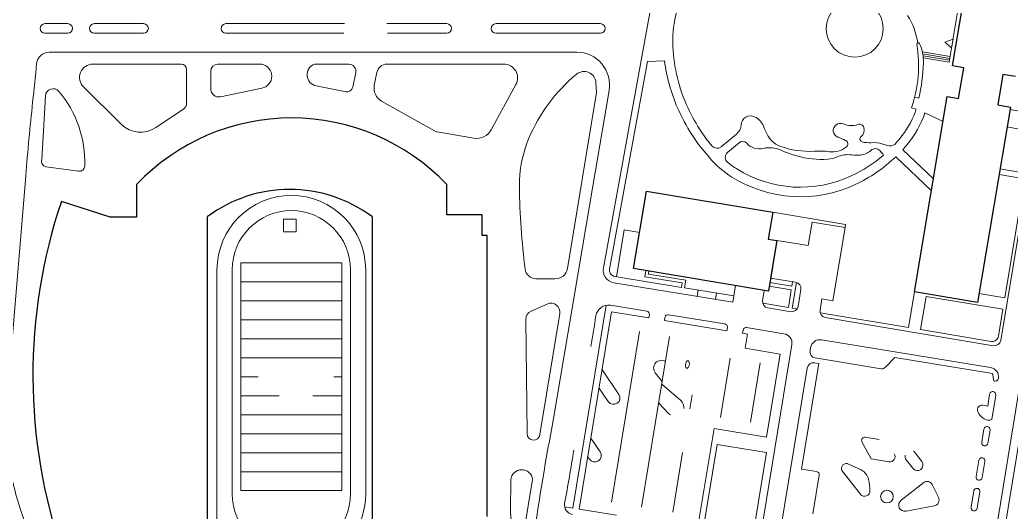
# Model space of a CAD drawing. Header units: feet. Extents: x 2817291 to 2825191, y 230718 to 237492.
# Drawn here: x 2820699 to 2822273, y 233862 to 234644 of the extents above; entities that cross this region are included whole.
import ezdxf

# ---------------------------------------------------------------- set-up
doc = ezdxf.new("R2010")
doc.units = ezdxf.units.FT
doc.layers.add('63', color=7, linetype='Continuous', lineweight=13)

msp = doc.modelspace()

# ---------------------------------------------------------------- linework, layer by layer
at = {"layer": '63'}
for p, q in [((2822210.794, 234790.627), (2822174.929, 234576.527)), ((2821706.783, 234695.71), (2821625.588, 234249.655)), ((2820774.664, 234637.613), (2820738.484, 234637.613)), ((2820816.875, 234637.613), (2820895.266, 234637.613)), ((2821214.216, 234637.613), (2821025.918, 234637.613)), ((2821376.669, 234637.613), (2821281.838, 234637.613)), ((2821620.888, 234637.613), (2821455.061, 234637.613)), ((2820738.484, 234622.537), (2820774.664, 234622.537)), ((2820895.266, 234622.537), (2820816.875, 234622.537)), ((2821025.918, 234622.537), (2821213.551, 234622.537)), ((2821282.504, 234622.537), (2821376.669, 234622.537)), ((2821455.061, 234622.537), (2821620.888, 234622.537)), ((2822181.061, 234613.13), (2822168.016, 234608.256)), ((2822178.76, 234599.396), (2822181.061, 234613.13)), ((2822168.016, 234608.256), (2822178.76, 234599.396)), ((2821583.171, 234592.387), (2820745.369, 234592.387)), ((2822176.423, 234585.448), (2822132.266, 234592.845)), ((2822175.925, 234582.474), (2822132.916, 234589.679)), ((2822175.427, 234579.501), (2822133.407, 234586.54)), ((2822174.929, 234576.527), (2822133.746, 234583.426)), ((2820955.101, 234573.291), (2820814.697, 234573.291)), ((2820963.607, 234511.454), (2820963.607, 234564.785)), ((2821083.215, 234573.291), (2821013.328, 234573.291)), ((2821221.422, 234573.291), (2821166.621, 234573.291)), ((2821467.509, 234573.291), (2821282.009, 234573.291)), ((2821635.475, 234247.855), (2821695.458, 234577.372)), ((2821695.458, 234577.372), (2821722.814, 234578.696)), ((2821001.798, 234561.762), (2821001.798, 234534.346)), ((2821227.504, 234536.663), (2821232.231, 234560.083)), ((2821265.801, 234560.028), (2821261.757, 234539.995)), ((2820799.872, 234537.047), (2820860.312, 234477.668)), ((2821017.497, 234521.544), (2821083.215, 234535.048)), ((2821169.553, 234538.696), (2821216.848, 234529.527)), ((2821447.423, 234469.191), (2821486.675, 234540.965)), ((2821613.853, 234544.146), (2821614.858, 234528.066)), ((2820733.459, 234421.534), (2820739.489, 234523.041)), ((2821614.858, 234528.066), (2821568.627, 234248.671)), ((2821608.828, 234379.323), (2821634.704, 234531.342)), ((2822119.966, 234520.673), (2822126.722, 234519.153)), ((2820914.496, 234472.544), (2820958.475, 234501.864)), ((2821273.407, 234514.546), (2821357.129, 234467.378)), ((2822114.893, 234504.043), (2822122.311, 234501.913)), ((2822136.43, 234495.765), (2822165.268, 234482.358)), ((2822271.358, 234501.271), (2822316.953, 234493.633)), ((2822289.023, 234469.779), (2822266.708, 234473.517)), ((2821361.672, 234465.766), (2821419.824, 234455.837)), ((2821766.35, 234461.37), (2821776.585, 234445.728)), ((2821778.964, 234469.624), (2821788.7, 234454.746)), ((2821788.7, 234454.746), (2821798.405, 234443.232)), ((2821812.479, 234441.952), (2821836.786, 234461.976)), ((2821776.585, 234445.728), (2821794.175, 234424.859)), ((2821841.732, 234448.919), (2821822.798, 234432.961)), ((2822146.837, 234372.334), (2822090.157, 234426.279)), ((2822101.076, 234437.47), (2822149.992, 234391.167)), ((2820791.75, 234403.444), (2820740.494, 234410.479)), ((2822255.583, 234407.106), (2822289.385, 234401.444)), ((2822256.779, 234134.42), (2822303.155, 234411.262)), ((2820708.16, 234396.048), (2820686.035, 234128.538)), ((2822254.089, 234398.185), (2822294.728, 234391.377)), ((2822294.728, 234391.377), (2822263.014, 234202.057)), ((2821546.517, 234010.482), (2821608.828, 234379.323)), ((2821894.512, 234338.176), (2822010.408, 234318.761)), ((2821117.375, 234327.062), (2821117.375, 234306.962)), ((2821137.475, 234327.062), (2821117.375, 234327.062)), ((2821137.475, 234306.962), (2821137.475, 234327.062)), ((2821950.892, 234285.089), (2821957.028, 234322.507)), ((2821957.028, 234322.507), (2822009.592, 234313.887)), ((2822009.592, 234313.887), (2821990.085, 234197.438)), ((2822010.408, 234318.761), (2822009.592, 234313.887)), ((2821117.375, 234306.962), (2821137.475, 234306.962)), ((2821646.427, 234235.696), (2821658.665, 234310.326)), ((2821658.665, 234310.326), (2821683.313, 234306.197)), ((2821891.241, 234233.485), (2821901.249, 234293.229)), ((2821901.249, 234293.229), (2821950.892, 234285.089)), ((2821210.339, 234257.716), (2821049.536, 234257.716)), ((2821049.536, 234257.716), (2821049.536, 233895.91)), ((2821210.339, 233895.91), (2821210.339, 234257.716)), ((2821011.848, 233743.148), (2821011.848, 234246.661)), ((2821035.969, 233890.885), (2821035.969, 234246.661)), ((2821223.907, 234246.661), (2821223.907, 233890.885)), ((2821248.027, 234246.661), (2821248.027, 233890.885)), ((2821749.571, 234218.782), (2821643.737, 234236.137)), ((2821692.855, 234245.581), (2821691.24, 234235.731)), ((2821691.24, 234235.731), (2821750.75, 234225.972)), ((2821697.814, 234244.768), (2821697.012, 234239.876)), ((2821697.012, 234239.876), (2821756.522, 234230.118)), ((2821049.536, 234227.566), (2821210.339, 234227.566)), ((2821548.527, 234232.591), (2821518.377, 234232.591)), ((2821642.11, 234226.22), (2821831.219, 234195.209)), ((2821750.75, 234225.972), (2821749.571, 234218.782)), ((2821756.522, 234230.118), (2821754.53, 234217.969)), ((2821831.219, 234195.209), (2821835.653, 234221.677)), ((2821835.653, 234221.677), (2821881.193, 234214.049)), ((2821924.099, 234214.86), (2821889.103, 234220.722)), ((2821925.075, 234220.81), (2821890.079, 234226.673)), ((2821930.969, 234226.97), (2821891.241, 234233.485)), ((2821925.075, 234220.81), (2821926.213, 234227.75)), ((2821925.456, 234185.867), (2821932.164, 234226.774)), ((2821832.88, 234205.121), (2821754.53, 234217.969)), ((2821776.349, 234214.391), (2821774.722, 234204.474)), ((2821805.11, 234209.675), (2821803.484, 234199.757)), ((2821881.193, 234214.049), (2821878.502, 234197.64)), ((2821919.505, 234186.843), (2821924.099, 234214.86)), ((2821934.829, 234188.404), (2821939.26, 234215.426)), ((2822119.938, 234211.758), (2822110.415, 234154.911)), ((2822138.258, 234204.184), (2822129.469, 234151.719)), ((2822260.087, 234184.207), (2822138.258, 234204.184)), ((2822263.014, 234202.057), (2822222.375, 234208.865)), ((2821049.536, 234197.415), (2821210.339, 234197.415)), ((2821537.141, 234192.421), (2821510.883, 234181.004)), ((2821629.82, 234190.318), (2821577.002, 233868.221)), ((2821694.485, 234180.967), (2821636.871, 234190.415)), ((2821919.505, 234186.843), (2821878.68, 234193.537)), ((2821972.643, 234200.359), (2821969.711, 234182.473)), ((2821990.085, 234197.438), (2821972.643, 234200.359)), ((2821524.786, 233984.923), (2821556.391, 234177.428)), ((2821586.92, 233866.595), (2821638.311, 234179.995)), ((2821638.311, 234179.995), (2821697.817, 234170.237)), ((2821697.817, 234170.237), (2821698.631, 234175.196)), ((2821723.425, 234171.13), (2821722.612, 234166.171)), ((2821818.456, 234160.639), (2821729.197, 234175.275)), ((2821886.794, 234186.096), (2821923.285, 234180.112)), ((2821933.351, 234184.572), (2821925.456, 234185.867)), ((2821969.867, 234178.455), (2822110.415, 234154.911)), ((2821977.968, 234170.935), (2822245.206, 234126.168)), ((2822253.042, 234141.244), (2822260.087, 234184.207)), ((2821049.536, 234167.265), (2821210.339, 234167.265)), ((2821502.199, 234167.59), (2821504.305, 233986.473)), ((2821722.612, 234166.171), (2821821.789, 234149.908)), ((2821638.647, 233877.717), (2821683.045, 234148.47)), ((2821686.252, 233869.91), (2821730.65, 234140.664)), ((2821821.789, 234149.908), (2821822.602, 234154.867)), ((2821847.396, 234150.801), (2821846.583, 234145.842)), ((2821846.583, 234145.842), (2821854.517, 234144.541)), ((2821854.517, 234144.541), (2821850.817, 234121.977)), ((2821912.472, 234145.222), (2821853.168, 234154.946)), ((2822129.469, 234151.719), (2822241.464, 234132.958)), ((2821049.536, 234137.114), (2821210.339, 234137.114)), ((2821875.143, 233824.424), (2821924.909, 234127.906)), ((2822240.748, 234091.391), (2821971.978, 234135.464)), ((2821850.817, 234121.977), (2821906.356, 234112.87)), ((2821906.356, 234112.87), (2821884.726, 233980.964)), ((2821954.662, 234123.027), (2821953.889, 234118.315)), ((2821049.536, 234106.964), (2821210.339, 234106.964)), ((2821811.45, 234012.331), (2821826.9, 234106.549)), ((2821859.055, 234004.524), (2821874.505, 234098.743)), ((2821968.025, 234097.665), (2821940.54, 233930.056)), ((2821968.025, 234097.665), (2821960.88, 234098.837)), ((2821962.181, 234106.771), (2822066.638, 234089.642)), ((2822073.719, 234091.969), (2822088.778, 234107.399)), ((2822088.778, 234107.399), (2822243.825, 234081.974)), ((2821049.536, 234076.813), (2821077.461, 234076.813)), ((2821197.49, 234076.813), (2821210.339, 234076.813)), ((2821650.302, 234048.829), (2821623.326, 234088.613)), ((2821718.941, 234069.257), (2821707.999, 234083.272)), ((2821949.336, 234090.546), (2821904.897, 233819.545)), ((2822243.825, 234081.974), (2822245.673, 234070.468)), ((2821748.595, 234038.933), (2821718.268, 234065.154)), ((2822288.71, 234073.342), (2822237.318, 233759.942)), ((2822250.78, 233760.025), (2822301.806, 234071.194)), ((2821049.536, 234046.663), (2821110.716, 234046.663)), ((2821164.17, 234046.663), (2821210.339, 234046.663)), ((2821618.511, 234059.246), (2821633.362, 234037.343)), ((2821762.743, 234025.837), (2821766.415, 234048.232)), ((2822239.12, 234049.137), (2822236.03, 234030.293)), ((2822242.529, 234009.095), (2822248.834, 234047.544)), ((2821713.411, 234035.536), (2821728.986, 234018.724)), ((2822236.03, 234030.293), (2822228.095, 234031.595)), ((2821049.536, 234016.512), (2821210.339, 234016.512)), ((2821049.536, 233986.362), (2821210.339, 233986.362)), ((2821801.418, 233994.625), (2821775.356, 233835.695)), ((2821884.726, 233980.964), (2821801.418, 233994.625)), ((2822226.597, 233972.771), (2822230.012, 233993.598)), ((2822239.727, 233992.005), (2822236.312, 233971.178)), ((2821605.437, 233979.518), (2821620.452, 233957.374)), ((2821806.4, 233969.112), (2821784.282, 233834.231)), ((2821884.75, 233956.264), (2821806.4, 233969.112)), ((2822036.372, 233973.597), (2822050.972, 233946.574)), ((2822063.512, 233977.108), (2822041.451, 233980.726)), ((2821049.536, 233956.211), (2821210.339, 233956.211)), ((2821735.841, 233861.779), (2821751.417, 233956.768)), ((2821862.632, 233821.383), (2821884.75, 233956.264)), ((2822121.053, 233955.984), (2822131.406, 233942.393)), ((2821600.621, 233950.151), (2821603.512, 233945.888)), ((2822035.052, 233928.816), (2822015.2, 233938.182)), ((2822050.972, 233946.574), (2822079.566, 233941.885)), ((2822117.016, 233931.431), (2822106.663, 233945.022)), ((2822221.881, 233944.009), (2822217.652, 233918.223)), ((2822227.367, 233916.63), (2822231.595, 233942.416)), ((2821049.536, 233926.061), (2821210.339, 233926.061)), ((2821940.54, 233930.056), (2821964.343, 233926.153)), ((2821968.488, 233920.381), (2821958.405, 233858.891)), ((2822004.323, 233927.744), (2822033.831, 233890.316)), ((2821478.696, 233913.001), (2821478.111, 233863.246)), ((2821498.229, 233823.168), (2821513.068, 233913.552)), ((2822134.837, 233908.691), (2822098.524, 233880.663)), ((2822157.861, 233885.476), (2822147.751, 233905.732)), ((2821049.536, 233895.91), (2821210.339, 233895.91)), ((2822209.683, 233869.627), (2822213.912, 233895.413)), ((2822223.626, 233893.82), (2822219.398, 233868.034)), ((2822106.354, 233863.258), (2822151.076, 233871.776)), ((2821564.082, 233870.34), (2821577.002, 233868.221)), ((2821646.426, 233856.837), (2821586.92, 233866.595))]:
    msp.add_line(p, q, dxfattribs=at)
at = {"layer": '63', "lineweight": 25}
for p, q in [((2822180.046, 234570.575), (2822196.301, 234667.611)), ((2822197.888, 234567.586), (2822180.046, 234570.575)), ((2822189.752, 234519.017), (2822197.888, 234567.586)), ((2822260.334, 234557.125), (2822252.198, 234508.556)), ((2822280.158, 234553.804), (2822260.334, 234557.125)), ((2822119.938, 234211.758), (2822171.91, 234522.006)), ((2822171.91, 234522.006), (2822189.752, 234519.017)), ((2822272.022, 234505.235), (2822220.05, 234194.988)), ((2822252.198, 234508.556), (2822272.022, 234505.235)), ((2820884.211, 234382.338), (2820884.211, 234330.077)), ((2821376.669, 234334.097), (2821376.669, 234382.338)), ((2821673.7, 234248.807), (2821694.289, 234371.717)), ((2821694.289, 234371.717), (2821894.512, 234338.176)), ((2820842, 234330.077), (2820764.614, 234355.203)), ((2820884.211, 234330.077), (2820842, 234330.077)), ((2820996.773, 233824.554), (2820996.773, 234331.082)), ((2821258.077, 234331.082), (2821258.077, 233823.549)), ((2821432.95, 234334.097), (2821376.669, 234334.097)), ((2821432.95, 234300.932), (2821432.95, 234334.097)), ((2821894.512, 234338.176), (2821887.373, 234295.554)), ((2821440.99, 234300.932), (2821432.95, 234300.932)), ((2821440.99, 233854.704), (2821440.99, 234300.932)), ((2821887.373, 234295.554), (2821901.249, 234293.229)), ((2821901.249, 234293.229), (2821887.8, 234212.942)), ((2821887.8, 234212.942), (2821673.7, 234248.807)), ((2822220.05, 234194.988), (2822119.938, 234211.758))]:
    msp.add_line(p, q, dxfattribs=at)
at = {"layer": '63'}
for centre, radius in [((2822024.905, 234629.572), 45.226), ((2822075.973, 233886.46), 10.05)]:
    msp.add_circle(centre, radius, dxfattribs=at)
for centre, radius, start, end in [((2821901.964, 234610.967), 166.215, 147.69545, 181.26713), ((2822003.859, 234586.744), 123.015, 9.50145, 31.36232), ((2820738.484, 234630.075), 7.538, 90, 270), ((2820774.664, 234630.075), 7.538, 270, 90), ((2820816.875, 234630.075), 7.538, 90, 270), ((2820895.266, 234630.075), 7.538, 270, 90), ((2821025.918, 234630.075), 7.538, 90, 270), ((2821376.669, 234630.075), 7.538, 270, 90), ((2821455.061, 234630.075), 7.538, 90, 270), ((2821620.888, 234630.075), 7.538, 270, 90), ((2821993.82, 234612.999), 258.093, 181.26713, 203.53088), ((2821925.093, 234571.033), 201.275, 340.55945, 9.56899), ((2822125.803, 234604.869), 2.267, 24.54171, 189.56899), ((2822066.14, 234577.627), 67.854, 357.9834, 24.54171), ((2820745.369, 234572.286), 20.1, 90, 174.5306), ((2821583.171, 234540.113), 52.273, 350.34011, 90), ((2816433.159, 234985.181), 4311.832, 353.7126, 354.5306), ((2820814.697, 234552.137), 21.154, 90, 225.50703), ((2820955.101, 234564.785), 8.507, 0, 90), ((2821013.328, 234561.762), 11.53, 90, 180), ((2821079.286, 234554.17), 19.521, 281.61149, 78.38851), ((2821172.988, 234556.409), 18.043, 110.66295, 259.02776), ((2821221.422, 234562.264), 11.027, 348.58902, 90), ((2821282.009, 234556.757), 16.535, 90, 168.58902), ((2821467.509, 234551.446), 21.845, 331.32686, 90), ((2821993.82, 234612.999), 273.168, 187.214, 203.53088), ((2821829.738, 234585.951), 304.403, 347.32399, 357.9834), ((2821751.924, 234352.808), 265.365, 129.62161, 157.18514), ((2821594.856, 234542.525), 19.066, 4.87644, 129.62161), ((2820751.451, 234522.33), 11.983, 40.26961, 176.60029), ((2821014.867, 234534.346), 13.069, 180, 281.61149), ((2821218.581, 234538.464), 9.104, 259.02776, 348.58902), ((2821285.091, 234535.285), 23.804, 168.58902, 240.60395), ((2820627.603, 234417.412), 174.298, 358.05074, 40.26961), ((2824191.092, 234130.423), 3493.047, 173.71259, 175.63879), ((2820952.082, 234511.454), 11.526, 303.69007, 0), ((2822006.513, 234618.526), 287.013, 203.53088, 213.19969), ((2822006.513, 234618.526), 271.938, 203.53088, 213.19969), ((2821829.738, 234585.951), 304.403, 342.99647, 343.97391), ((2821859.396, 234476.164), 15.021, 64.39107, 176.79133), ((2821853.639, 234464.154), 28.34, 22.84972, 64.39107), ((2821986.078, 234547.409), 143.899, 320.12487, 339.46603), ((2821986.078, 234547.409), 158.975, 320.12487, 341.04322), ((2820890.557, 234508.452), 43.156, 225.50703, 303.69007), ((2821823.438, 234478.18), 20.994, 309.48121, 356.79134), ((2822167.352, 234596.347), 312.087, 202.84973, 205.51101), ((2822002.084, 234467.977), 11.341, 66.25538, 249.11669), ((2822019.362, 234507.255), 31.57, 246.25538, 289.58803), ((2822032.399, 234470.618), 7.318, 17.99407, 109.58803), ((2822026.781, 234468.793), 13.225, 307.79724, 17.99407), ((2821364.042, 234479.647), 14.082, 240.60395, 260.31122), ((2821424.266, 234481.855), 26.394, 260.31121, 331.32686), ((2821685.136, 234380.904), 192.907, 157.18513, 180.76796), ((2821919.127, 234477.891), 37.046, 205.51101, 249.24691), ((2821913.558, 234235.95), 237.001, 65.87467, 69.11669), ((2822037.833, 234454.543), 4.808, 127.79724, 254.29545), ((2821924.392, 234598.94), 224.277, 316.99034, 320.12488), ((2821806.089, 234449.709), 10.05, 220.12576, 309.48121), ((2821846.841, 234442.858), 7.927, 41.24369, 130.12576), ((2821873.482, 234466.216), 27.503, 221.24369, 283.4767), ((2821889.755, 234398.311), 42.325, 65.97669, 103.4767), ((2821952.034, 234564.734), 129.914, 249.24691, 273.81694), ((2821989.037, 234470.379), 36.469, 262.02647, 308.50441), ((2822007.919, 234446.645), 6.141, 308.50441, 65.87468), ((2822047.229, 234487.96), 39.52, 254.29545, 274.85638), ((2822057.5, 234429.17), 9.986, 43.2511, 133.9897), ((2822054.687, 234400.189), 48.567, 72.14979, 94.85638), ((2822128.117, 234628.211), 190.987, 252.14979, 254.58077), ((2822080.869, 234456.904), 13.284, 254.58077, 304.49597), ((2821924.392, 234598.94), 239.353, 317.576, 320.12487), ((2821910.077, 234522.547), 151.579, 220.12576, 237.9957), ((2821829.275, 234425.276), 10.05, 130.12576, 230.28404), ((2821987.073, 234616.651), 196.721, 245.97669, 254.02096), ((2821972.131, 234564.472), 142.446, 254.02096, 273.96671), ((2821968.236, 234321.878), 113.481, 82.02647, 93.81694), ((2821978.85, 234467.583), 45.324, 273.96671, 293.41107), ((2822014.36, 234385.568), 44.048, 82.86977, 113.41107), ((2821924.392, 234598.94), 224.277, 295.03604, 310.71327), ((2822028.631, 234499.652), 70.924, 262.86977, 274.37103), ((2821924.392, 234598.94), 239.353, 295.03604, 313.83255), ((2822031.999, 234455.587), 26.732, 274.37103, 313.9897), ((2822007.63, 234382.255), 78.456, 36.51777, 43.2511), ((2820741.662, 234418.988), 8.589, 162.75768, 262.18471), ((2820793.328, 234411.772), 8.477, 259.26888, 358.05074), ((2821910.077, 234522.547), 136.504, 230.28404, 237.9957), ((2821938.69, 234568.33), 205.568, 237.9957, 295.03604), ((2821938.69, 234568.33), 190.492, 237.9957, 295.03604), ((2822668.015, 234394.078), 1175.874, 180.76796, 187.15267), ((2821129.938, 234246.661), 118.09, 0, 180), ((2821129.938, 234246.661), 93.969, 0, 180), ((2821645.363, 234246.055), 20.1, 169.68337, 260.68746), ((2821518.377, 234249.81), 17.219, 187.15267, 270), ((2821549.63, 234251.814), 19.255, 266.71509, 350.60454), ((2821645.363, 234246.055), 10.05, 169.68337, 260.68746), ((2821929.343, 234217.053), 10.05, 350.68746, 80.68746), ((2821542.68, 234179.679), 13.894, 350.67641, 113.49857), ((2821633.618, 234170.58), 20.1, 80.68746, 170.78203), ((2821888.42, 234196.014), 10.05, 170.68746, 260.68746), ((2821924.911, 234190.03), 10.05, 260.68746, 350.68746), ((2821516.642, 234167.758), 14.444, 113.49857, 180.6662), ((2798890.396, 237861.498), 23020.668, 350.6591, 350.78203), ((2821693.672, 234176.009), 5.025, 350.68746, 80.68746), ((2821728.384, 234170.317), 5.025, 80.68746, 170.68746), ((2821979.628, 234180.847), 10.05, 170.68746, 260.4903), ((2821817.643, 234155.68), 5.025, 350.68746, 80.68746), ((2821852.355, 234149.988), 5.025, 80.68746, 170.68746), ((2821910.032, 234130.345), 15.075, 350.68746, 80.68746), ((2822243.124, 234142.87), 10.05, 260.4903, 350.68746), ((2821969.538, 234120.587), 15.075, 80.68746, 170.68746), ((2822246.867, 234136.08), 10.05, 260.4903, 350.4903), ((2821963.807, 234116.689), 10.05, 170.68746, 260.68746), ((2821717.585, 234090.755), 12.16, 57.34911, 217.97807), ((2821767.911, 234094.835), 12.025, 170.68746, 182.38838), ((2821763.357, 234094.645), 7.468, 182.38838, 197.25251), ((2821767.911, 234094.835), 12.025, 158.98654, 170.68746), ((2821760.361, 234093.714), 4.33, 197.25251, 221.04819), ((2821763.657, 234096.469), 7.468, 144.12241, 158.98654), ((2821761.114, 234098.308), 4.33, 120.32673, 144.12241), ((2821759.736, 234100.663), 1.601, 80.68746, 120.32673), ((2821759.736, 234100.663), 1.601, 41.04819, 80.68746), ((2821754.383, 234096.117), 7.468, 324.12241, 338.98654), ((2821757.678, 234098.871), 4.33, 17.25251, 41.04819), ((2821750.128, 234097.751), 12.025, 338.98654, 350.68746), ((2821754.682, 234097.941), 7.468, 2.38838, 17.25251), ((2821750.128, 234097.751), 12.025, 350.68746, 2.38838), ((2821959.253, 234088.919), 10.05, 80.68746, 170.68746), ((2821758.303, 234091.922), 1.601, 221.04819, 260.68746), ((2821758.303, 234091.922), 1.601, 260.68746, 300.32673), ((2821756.925, 234094.278), 4.33, 300.32673, 324.12241), ((2822067.944, 234097.606), 8.07, 260.68746, 315.69544), ((2822238.308, 234076.514), 15.075, 351.62663, 80.68746), ((2822247.986, 234075.259), 5.321, 244.22773, 349.81724), ((2821641.832, 234043.086), 10.233, 214.1393, 34.1393), ((2822243.977, 234048.341), 4.922, 350.68746, 170.68746), ((2821739.329, 234028.306), 14.099, 351.54022, 48.91346), ((2822226.935, 234024.517), 7.172, 80.68746, 203.46654), ((2821739.329, 234028.306), 14.099, 222.81248, 238.51206), ((2822244.413, 234032.105), 26.226, 203.46654, 238.29724), ((2825535.093, 233243.566), 4061.637, 169.1161, 171.86198), ((2822234.87, 233992.801), 4.922, 350.68746, 170.68746), ((2822237.226, 234020.469), 12.55, 238.29724, 294.99906), ((2821514.613, 233986.593), 10.309, 180.6662, 350.67641), ((2822040.661, 233975.914), 4.875, 80.68746, 208.3817), ((2822231.454, 233971.974), 4.922, 170.68746, 350.68746), ((2821159.052, 234015.153), 483.043, 187.14771, 205.74346), ((2815997.042, 234879.967), 5656.905, 349.77386, 350.64295), ((2821611.982, 233951.631), 10.233, 214.1393, 34.1393), ((2822080.862, 233949.789), 8.01, 260.68746, 33.83985), ((2822113.858, 233950.503), 9.045, 169.04783, 217.29776), ((2822113.858, 233950.503), 9.045, 37.29776, 60.6122), ((2822011.757, 233930.884), 8.07, 64.74206, 202.89306), ((2822124.211, 233936.912), 9.045, 217.29776, 37.29776), ((2822226.738, 233943.213), 4.922, 350.68746, 170.68746), ((2821495.902, 233912.005), 17.235, 5.14997, 176.68643), ((2821963.529, 233921.194), 5.025, 350.68746, 80.68746), ((2822025.568, 233909.306), 21.692, 11.54055, 64.07656), ((2821934.719, 233890.756), 114.417, 2.61345, 11.54055), ((2822140.077, 233901.902), 8.576, 26.52511, 127.66239), ((2822222.51, 233917.427), 4.922, 170.68746, 350.68746), ((2821129.938, 233890.885), 118.09, 217.27435, 0), ((2821129.938, 233890.885), 93.969, 180, 0), ((2822040.514, 233895.585), 8.511, 218.25123, 2.61345), ((2822218.769, 233894.616), 4.922, 350.68746, 170.68746), ((2821578.921, 233872.999), 15.075, 169.77386, 260.68746), ((2822104.518, 233872.896), 9.811, 127.66239, 280.78269), ((2822149.283, 233881.194), 9.588, 280.78269, 26.52511), ((2821543.367, 233862.478), 65.26, 179.32596, 204.14554), ((2822214.541, 233868.83), 4.922, 170.68746, 350.68746)]:
    msp.add_arc(centre, radius, start, end, dxfattribs=at)
at = {"layer": '63', "lineweight": 25}
for centre, radius, start, end in [((2821130.44, 234147.834), 340.031, 43.60282, 136.39718), ((2821127.425, 234155.193), 219.105, 53.39475, 126.60525), ((2821586.857, 234078.762), 867.469, 161.4172, 198.995)]:
    msp.add_arc(centre, radius, start, end, dxfattribs=at)

doc.saveas('drawing.dxf')
